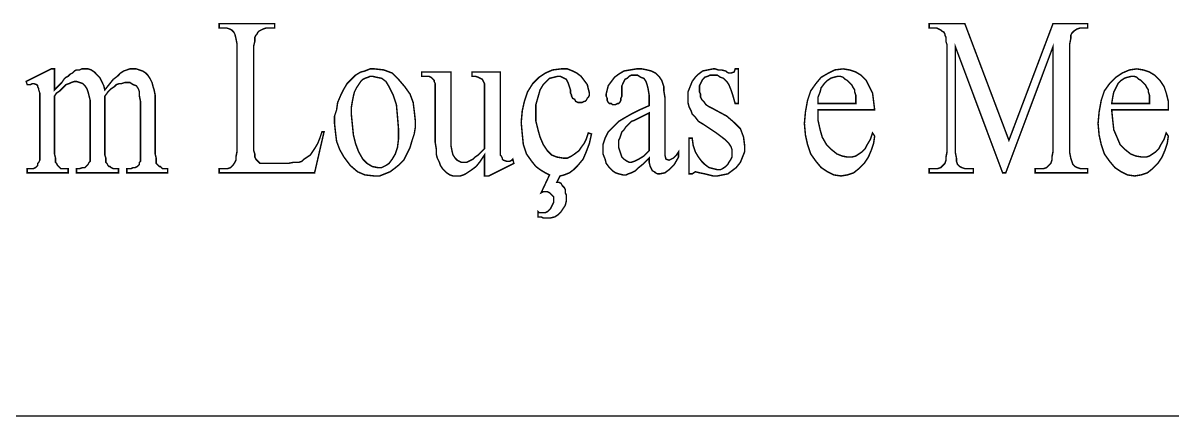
# Model space of a CAD drawing. Extents: x -87147 to -82947, y 23571 to 29511.
# Drawn here: x -85843.4 to -85512.2, y 24296.5 to 24409.6 of the extents above; entities that cross this region are included whole.
import ezdxf

# ---------------------------------------------------------------- set-up
doc = ezdxf.new("R2010")
doc.units = 0
doc.header["$LTSCALE"] = 200
doc.header["$MEASUREMENT"] = 0
doc.layers.add('FINA', color=7, linetype='CONTINUOUS')

msp = doc.modelspace()

# ---------------------------------------------------------------- linework, layer by layer
at = {"layer": 'FINA'}
msp.add_line((-86790.929, 24296.469), (-83046.929, 24296.469), dxfattribs=at)
at = {"layer": 'FINA', "const_width": 0.42}
for points in [[(-85757.248, 24378.283), (-85757.853, 24376.468), (-85758.458, 24374.957), (-85759.364, 24373.445), (-85759.969, 24372.538), (-85760.574, 24371.632), (-85761.481, 24371.027), (-85762.388, 24370.422), (-85762.992, 24369.817), (-85763.899, 24369.515), (-85765.411, 24369.515), (-85766.922, 24369.212), (-85768.736, 24369.212), (-85771.457, 24369.212), (-85772.969, 24369.212), (-85774.178, 24369.212), (-85775.085, 24369.212), (-85775.388, 24369.515), (-85776.294, 24370.422), (-85776.596, 24371.027), (-85776.596, 24371.934), (-85776.899, 24372.841), (-85776.899, 24374.05), (-85776.899, 24401.259), (-85776.899, 24403.073), (-85776.596, 24404.282), (-85776.596, 24405.492), (-85776.294, 24406.096), (-85775.992, 24406.399), (-85775.69, 24407.003), (-85775.388, 24407.306), (-85774.783, 24407.608), (-85774.178, 24407.91), (-85773.271, 24408.212), (-85772.062, 24408.212), (-85770.853, 24408.212), (-85770.853, 24409.422), (-85786.876, 24409.422), (-85786.876, 24408.212), (-85785.667, 24408.212), (-85784.759, 24408.212), (-85783.853, 24407.91), (-85783.248, 24407.608), (-85782.643, 24407.003), (-85782.341, 24406.399), (-85782.039, 24405.189), (-85781.736, 24403.677), (-85781.736, 24401.864), (-85781.736, 24374.05), (-85781.736, 24372.538), (-85782.039, 24371.027), (-85782.039, 24370.12), (-85782.341, 24369.515), (-85782.946, 24368.608), (-85783.55, 24368.004), (-85784.457, 24367.701), (-85785.667, 24367.701), (-85786.876, 24367.701), (-85786.876, 24366.492), (-85759.364, 24366.492), (-85756.643, 24378.283), (-85757.248, 24378.283)], [(-85561.04, 24366.492), (-85560.133, 24366.492), (-85546.528, 24402.771), (-85546.528, 24374.05), (-85546.528, 24372.538), (-85546.831, 24371.027), (-85546.831, 24370.12), (-85547.133, 24369.212), (-85547.737, 24368.608), (-85548.342, 24368.004), (-85549.249, 24367.701), (-85550.459, 24367.701), (-85551.668, 24367.701), (-85551.668, 24366.492), (-85536.552, 24366.492), (-85536.552, 24367.701), (-85537.761, 24367.701), (-85538.668, 24367.701), (-85539.575, 24368.004), (-85540.179, 24368.306), (-85540.784, 24368.91), (-85541.086, 24369.817), (-85541.389, 24370.724), (-85541.691, 24372.236), (-85541.691, 24374.05), (-85541.691, 24401.864), (-85541.691, 24403.677), (-85541.389, 24405.189), (-85541.389, 24406.096), (-85541.086, 24406.701), (-85540.481, 24407.306), (-85539.575, 24407.91), (-85538.668, 24408.212), (-85537.761, 24408.212), (-85536.552, 24408.212), (-85536.552, 24409.422), (-85546.528, 24409.422), (-85559.226, 24375.864), (-85571.923, 24409.422), (-85582.202, 24409.422), (-85582.202, 24408.212), (-85580.993, 24408.212), (-85580.086, 24408.212), (-85579.481, 24407.91), (-85578.877, 24407.608), (-85578.575, 24407.306), (-85577.97, 24407.003), (-85577.668, 24406.399), (-85577.668, 24406.096), (-85577.365, 24405.492), (-85577.365, 24404.282), (-85577.063, 24403.375), (-85577.063, 24401.864), (-85577.063, 24374.05), (-85577.063, 24372.538), (-85577.365, 24371.027), (-85577.365, 24370.12), (-85577.668, 24369.212), (-85578.272, 24368.608), (-85578.877, 24368.004), (-85579.784, 24367.701), (-85580.691, 24367.701), (-85582.202, 24367.701), (-85582.202, 24366.492), (-85569.505, 24366.492), (-85569.505, 24367.701), (-85571.017, 24367.701), (-85571.923, 24367.701), (-85572.831, 24368.004), (-85573.435, 24368.306), (-85574.04, 24368.91), (-85574.342, 24369.817), (-85574.342, 24370.724), (-85574.644, 24372.236), (-85574.644, 24374.05), (-85574.644, 24402.771), (-85561.04, 24366.492)], [(-85834.341, 24390.376), (-85834.341, 24396.422), (-85835.248, 24396.422), (-85842.503, 24392.794), (-85842.201, 24391.887), (-85841.596, 24391.887), (-85841.294, 24391.887), (-85840.689, 24392.19), (-85840.387, 24392.19), (-85839.48, 24391.887), (-85839.178, 24391.585), (-85839.178, 24391.282), (-85838.876, 24390.678), (-85838.876, 24390.376), (-85838.573, 24389.469), (-85838.573, 24388.259), (-85838.573, 24386.445), (-85838.573, 24384.329), (-85838.573, 24373.143), (-85838.573, 24371.934), (-85838.573, 24370.724), (-85838.573, 24370.12), (-85838.876, 24369.515), (-85839.178, 24369.212), (-85839.178, 24368.608), (-85839.48, 24368.306), (-85839.783, 24368.004), (-85840.387, 24367.701), (-85840.689, 24367.701), (-85841.294, 24367.701), (-85842.201, 24367.701), (-85842.201, 24366.492), (-85830.41, 24366.492), (-85830.41, 24367.701), (-85831.318, 24367.701), (-85831.922, 24367.701), (-85832.527, 24367.701), (-85832.829, 24368.004), (-85833.131, 24368.306), (-85833.433, 24368.608), (-85833.736, 24369.212), (-85834.039, 24369.515), (-85834.039, 24369.817), (-85834.039, 24370.724), (-85834.341, 24371.934), (-85834.341, 24373.143), (-85834.341, 24388.562), (-85833.736, 24389.469), (-85832.829, 24390.073), (-85831.922, 24390.98), (-85831.015, 24391.887), (-85830.108, 24392.19), (-85829.504, 24392.492), (-85828.596, 24392.794), (-85827.992, 24392.794), (-85827.085, 24392.492), (-85826.178, 24392.19), (-85825.573, 24391.585), (-85824.969, 24390.678), (-85824.666, 24389.771), (-85824.364, 24388.562), (-85824.061, 24387.352), (-85824.061, 24385.538), (-85824.061, 24373.143), (-85824.061, 24371.934), (-85824.061, 24371.027), (-85824.061, 24370.422), (-85824.061, 24369.817), (-85824.364, 24369.515), (-85824.666, 24368.91), (-85824.969, 24368.608), (-85825.271, 24368.306), (-85825.573, 24368.004), (-85826.178, 24368.004), (-85827.085, 24367.701), (-85827.992, 24367.701), (-85827.992, 24366.492), (-85815.899, 24366.492), (-85815.899, 24367.701), (-85816.806, 24367.701), (-85817.411, 24367.701), (-85818.015, 24368.004), (-85818.318, 24368.306), (-85818.62, 24368.306), (-85818.922, 24368.608), (-85819.224, 24369.212), (-85819.527, 24369.515), (-85819.527, 24369.817), (-85819.527, 24370.724), (-85819.829, 24371.632), (-85819.829, 24373.143), (-85819.829, 24387.05), (-85819.829, 24388.259), (-85819.829, 24388.562), (-85818.922, 24389.771), (-85818.015, 24390.678), (-85817.109, 24391.282), (-85816.504, 24391.887), (-85815.597, 24392.19), (-85814.992, 24392.19), (-85814.085, 24392.492), (-85813.48, 24392.492), (-85812.574, 24392.492), (-85811.666, 24391.887), (-85810.759, 24391.585), (-85810.155, 24390.678), (-85809.853, 24389.771), (-85809.853, 24388.562), (-85809.551, 24387.05), (-85809.551, 24385.538), (-85809.551, 24373.143), (-85809.551, 24371.934), (-85809.551, 24371.027), (-85809.551, 24370.422), (-85809.551, 24369.817), (-85809.853, 24369.515), (-85809.853, 24368.91), (-85810.155, 24368.608), (-85810.457, 24368.306), (-85811.062, 24368.004), (-85811.666, 24368.004), (-85812.271, 24367.701), (-85812.876, 24367.701), (-85813.48, 24367.701), (-85813.48, 24366.492), (-85801.69, 24366.492), (-85801.69, 24367.701), (-85802.597, 24367.701), (-85803.201, 24367.701), (-85803.503, 24368.004), (-85803.806, 24368.306), (-85804.108, 24368.306), (-85804.411, 24368.608), (-85804.713, 24368.91), (-85805.015, 24369.212), (-85805.015, 24369.817), (-85805.015, 24370.724), (-85805.318, 24371.934), (-85805.318, 24373.143), (-85805.318, 24385.538), (-85805.318, 24387.352), (-85805.318, 24388.864), (-85805.62, 24390.376), (-85805.922, 24391.282), (-85806.224, 24392.492), (-85806.829, 24393.701), (-85807.434, 24394.608), (-85808.039, 24395.213), (-85808.946, 24395.817), (-85809.853, 24396.119), (-85810.759, 24396.422), (-85811.666, 24396.422), (-85812.574, 24396.422), (-85813.48, 24396.119), (-85814.388, 24395.817), (-85815.294, 24395.213), (-85816.201, 24394.305), (-85817.411, 24393.399), (-85818.62, 24391.887), (-85819.829, 24390.376), (-85820.132, 24391.585), (-85820.736, 24392.794), (-85821.341, 24394.003), (-85822.248, 24394.91), (-85822.852, 24395.515), (-85823.759, 24396.119), (-85824.666, 24396.422), (-85825.876, 24396.422), (-85826.481, 24396.422), (-85827.085, 24396.119), (-85827.992, 24396.119), (-85828.596, 24395.817), (-85829.201, 24395.213), (-85829.806, 24394.91), (-85830.41, 24394.305), (-85831.015, 24394.003), (-85831.62, 24393.399), (-85832.224, 24392.492), (-85833.131, 24391.585), (-85834.341, 24390.376)], [(-85742.132, 24396.422), (-85743.341, 24396.422), (-85744.853, 24395.817), (-85746.062, 24395.515), (-85747.574, 24394.608), (-85748.783, 24393.399), (-85749.992, 24392.19), (-85750.899, 24390.678), (-85751.806, 24388.864), (-85752.713, 24386.747), (-85753.016, 24384.632), (-85753.62, 24382.818), (-85753.62, 24380.701), (-85753.318, 24377.98), (-85753.016, 24375.562), (-85752.108, 24373.143), (-85750.899, 24371.027), (-85749.085, 24368.608), (-85746.969, 24366.794), (-85744.853, 24365.887), (-85742.132, 24365.585), (-85740.621, 24365.585), (-85739.109, 24366.189), (-85737.597, 24366.794), (-85736.388, 24367.701), (-85734.876, 24368.91), (-85733.667, 24370.12), (-85732.76, 24371.934), (-85731.853, 24373.748), (-85731.248, 24375.864), (-85730.644, 24377.678), (-85730.341, 24379.492), (-85730.341, 24381.608), (-85730.644, 24384.329), (-85730.946, 24386.747), (-85731.853, 24389.166), (-85733.364, 24391.282), (-85735.178, 24393.399), (-85736.992, 24395.213), (-85739.411, 24396.119), (-85742.132, 24396.422)], [(-85742.736, 24394.305), (-85741.527, 24394.003), (-85740.016, 24393.701), (-85738.806, 24392.794), (-85737.899, 24391.282), (-85736.69, 24388.864), (-85735.783, 24386.143), (-85735.481, 24382.818), (-85735.178, 24379.189), (-85735.178, 24376.166), (-85735.481, 24373.748), (-85736.086, 24371.934), (-85736.992, 24370.422), (-85737.899, 24369.212), (-85738.806, 24368.608), (-85740.016, 24368.004), (-85741.225, 24368.004), (-85742.736, 24368.306), (-85744.248, 24369.212), (-85745.458, 24370.422), (-85746.667, 24372.538), (-85747.574, 24374.957), (-85748.179, 24377.375), (-85748.481, 24380.399), (-85748.783, 24383.422), (-85748.783, 24385.236), (-85748.481, 24387.05), (-85748.179, 24388.562), (-85747.876, 24389.771), (-85747.271, 24390.98), (-85746.667, 24391.887), (-85746.062, 24392.794), (-85745.458, 24393.399), (-85744.853, 24393.701), (-85743.946, 24394.003), (-85743.341, 24394.305), (-85742.736, 24394.305)], [(-85705.853, 24395.515), (-85714.016, 24395.515), (-85714.016, 24394.305), (-85713.109, 24394.305), (-85712.202, 24394.003), (-85711.597, 24393.701), (-85710.993, 24393.399), (-85710.691, 24392.794), (-85710.388, 24392.19), (-85710.388, 24391.282), (-85710.388, 24390.073), (-85710.388, 24373.445), (-85711.295, 24372.538), (-85712.202, 24371.632), (-85713.109, 24371.027), (-85713.714, 24370.422), (-85714.318, 24370.12), (-85714.923, 24369.817), (-85715.527, 24369.515), (-85716.132, 24369.515), (-85717.039, 24369.515), (-85717.643, 24369.817), (-85718.248, 24370.12), (-85718.853, 24370.724), (-85719.458, 24371.632), (-85719.76, 24372.841), (-85720.062, 24374.352), (-85720.062, 24376.166), (-85720.062, 24395.515), (-85728.527, 24395.515), (-85728.527, 24394.305), (-85727.621, 24394.305), (-85727.015, 24394.305), (-85726.411, 24394.305), (-85725.806, 24394.003), (-85725.504, 24393.701), (-85725.201, 24393.399), (-85724.899, 24393.096), (-85724.899, 24392.794), (-85724.597, 24392.19), (-85724.597, 24391.585), (-85724.597, 24390.98), (-85724.597, 24390.073), (-85724.597, 24377.073), (-85724.597, 24375.26), (-85724.295, 24373.445), (-85724.295, 24371.934), (-85723.992, 24370.724), (-85723.388, 24369.515), (-85723.086, 24368.608), (-85722.481, 24367.701), (-85721.876, 24367.097), (-85721.272, 24366.492), (-85720.364, 24365.887), (-85719.458, 24365.585), (-85718.248, 24365.585), (-85717.341, 24365.585), (-85716.434, 24365.887), (-85715.83, 24366.189), (-85714.923, 24366.794), (-85714.016, 24367.399), (-85712.806, 24368.306), (-85711.597, 24369.817), (-85710.388, 24371.632), (-85710.388, 24365.585), (-85709.179, 24365.585), (-85701.923, 24369.212), (-85702.225, 24370.422), (-85702.527, 24370.12), (-85703.132, 24369.817), (-85703.434, 24369.817), (-85704.039, 24369.817), (-85704.946, 24370.12), (-85705.248, 24370.422), (-85705.248, 24370.724), (-85705.551, 24371.329), (-85705.853, 24371.632), (-85705.853, 24372.538), (-85705.853, 24373.748), (-85705.853, 24375.562), (-85705.853, 24377.98), (-85705.853, 24395.515)], [(-85688.621, 24365.585), (-85687.411, 24365.887), (-85685.899, 24366.492), (-85684.69, 24367.399), (-85683.481, 24368.608), (-85681.969, 24370.422), (-85681.062, 24372.538), (-85680.155, 24374.957), (-85679.551, 24377.678), (-85680.458, 24377.98), (-85681.062, 24376.166), (-85681.667, 24374.957), (-85682.574, 24373.748), (-85683.179, 24372.841), (-85684.388, 24371.934), (-85685.295, 24371.329), (-85686.504, 24370.724), (-85687.713, 24370.724), (-85689.528, 24371.027), (-85691.039, 24371.632), (-85692.248, 24372.841), (-85693.458, 24374.655), (-85694.365, 24376.771), (-85694.969, 24378.887), (-85695.574, 24381.306), (-85695.574, 24383.724), (-85695.574, 24386.143), (-85694.969, 24388.259), (-85694.365, 24390.376), (-85693.458, 24391.887), (-85692.551, 24392.794), (-85691.644, 24393.701), (-85690.434, 24394.003), (-85689.225, 24394.305), (-85688.621, 24394.305), (-85688.016, 24394.003), (-85687.411, 24393.701), (-85686.807, 24393.399), (-85686.504, 24392.794), (-85686.202, 24392.19), (-85685.899, 24391.282), (-85685.597, 24390.376), (-85685.597, 24389.469), (-85685.295, 24388.864), (-85685.295, 24388.562), (-85684.993, 24387.957), (-85684.388, 24387.655), (-85684.086, 24387.05), (-85683.481, 24386.747), (-85682.574, 24386.747), (-85682.272, 24386.747), (-85681.667, 24387.05), (-85681.365, 24387.05), (-85681.062, 24387.352), (-85680.76, 24387.957), (-85680.458, 24388.259), (-85680.155, 24388.864), (-85680.155, 24389.469), (-85680.458, 24390.678), (-85680.76, 24391.887), (-85681.667, 24393.096), (-85682.574, 24394.305), (-85683.784, 24395.213), (-85684.993, 24395.817), (-85686.504, 24396.422), (-85688.318, 24396.422), (-85690.736, 24396.119), (-85692.853, 24395.213), (-85694.667, 24394.003), (-85696.481, 24392.19), (-85697.993, 24389.771), (-85698.899, 24387.05), (-85699.504, 24384.329), (-85699.806, 24381.003), (-85699.504, 24377.678), (-85699.202, 24374.655), (-85698.295, 24371.934), (-85696.783, 24369.817), (-85695.574, 24368.306), (-85694.365, 24367.399), (-85692.853, 24366.492), (-85691.644, 24365.887), (-85694.063, 24360.748), (-85693.458, 24361.05), (-85692.853, 24361.05), (-85692.551, 24361.05), (-85692.248, 24361.05), (-85691.644, 24360.748), (-85691.341, 24360.445), (-85691.039, 24360.143), (-85690.736, 24359.84), (-85690.434, 24359.538), (-85690.434, 24358.934), (-85690.434, 24358.631), (-85690.434, 24358.027), (-85690.736, 24357.422), (-85691.039, 24356.817), (-85691.341, 24356.213), (-85691.946, 24355.608), (-85692.248, 24355.306), (-85692.853, 24355.004), (-85693.458, 24355.004), (-85693.76, 24355.004), (-85694.063, 24355.004), (-85694.667, 24355.004), (-85694.969, 24355.306), (-85694.969, 24353.794), (-85694.063, 24353.794), (-85693.458, 24353.492), (-85693.156, 24353.492), (-85692.551, 24353.492), (-85691.341, 24353.492), (-85690.132, 24353.794), (-85689.225, 24354.399), (-85688.318, 24355.306), (-85687.713, 24356.213), (-85687.109, 24357.12), (-85686.807, 24358.329), (-85686.807, 24359.538), (-85686.807, 24360.143), (-85687.109, 24360.748), (-85687.109, 24361.655), (-85687.411, 24362.26), (-85688.016, 24362.864), (-85688.318, 24363.469), (-85688.923, 24363.771), (-85689.528, 24363.771), (-85688.621, 24365.585)], [(-85662.923, 24370.724), (-85662.923, 24369.515), (-85662.621, 24368.306), (-85662.319, 24367.701), (-85662.016, 24367.097), (-85661.411, 24366.794), (-85661.109, 24366.492), (-85660.504, 24366.189), (-85659.9, 24366.189), (-85658.388, 24366.492), (-85657.179, 24367.399), (-85655.667, 24368.91), (-85654.458, 24371.027), (-85654.458, 24372.538), (-85655.063, 24371.632), (-85655.667, 24371.027), (-85655.969, 24370.724), (-85656.574, 24370.422), (-85657.179, 24370.12), (-85658.086, 24370.422), (-85658.388, 24371.632), (-85658.388, 24372.236), (-85658.388, 24373.445), (-85658.388, 24374.957), (-85658.388, 24376.771), (-85658.388, 24386.445), (-85658.388, 24388.259), (-85658.691, 24390.073), (-85658.691, 24391.282), (-85658.993, 24392.19), (-85659.295, 24393.096), (-85659.9, 24394.003), (-85660.504, 24394.608), (-85661.109, 24395.213), (-85662.319, 24395.817), (-85663.528, 24396.119), (-85665.039, 24396.422), (-85666.551, 24396.422), (-85668.365, 24396.119), (-85670.179, 24395.817), (-85671.691, 24394.91), (-85672.899, 24394.003), (-85673.806, 24392.794), (-85674.714, 24391.585), (-85675.016, 24390.376), (-85675.318, 24389.166), (-85675.318, 24388.562), (-85675.016, 24387.957), (-85675.016, 24387.352), (-85674.714, 24386.747), (-85674.411, 24386.445), (-85673.806, 24386.445), (-85673.504, 24386.143), (-85672.899, 24386.143), (-85672.597, 24386.143), (-85671.993, 24386.445), (-85671.691, 24386.445), (-85671.388, 24386.747), (-85671.086, 24387.352), (-85671.086, 24387.957), (-85670.783, 24388.562), (-85670.783, 24389.166), (-85670.783, 24390.98), (-85670.783, 24391.585), (-85670.481, 24392.19), (-85670.179, 24392.794), (-85669.877, 24393.399), (-85669.272, 24393.701), (-85668.667, 24394.305), (-85668.062, 24394.608), (-85667.156, 24394.608), (-85666.249, 24394.608), (-85665.342, 24394.003), (-85664.434, 24393.701), (-85663.83, 24392.794), (-85663.528, 24391.887), (-85663.225, 24390.678), (-85662.923, 24388.864), (-85662.923, 24387.05), (-85662.923, 24385.841), (-85665.644, 24384.632), (-85668.062, 24383.422), (-85670.179, 24382.213), (-85671.691, 24381.306), (-85672.899, 24380.097), (-85673.806, 24379.189), (-85674.714, 24378.283), (-85675.318, 24377.073), (-85675.621, 24376.468), (-85675.923, 24375.562), (-85676.226, 24374.655), (-85676.226, 24373.445), (-85676.226, 24371.934), (-85675.621, 24370.422), (-85675.318, 24369.212), (-85674.411, 24368.004), (-85673.504, 24367.097), (-85672.597, 24366.492), (-85671.691, 24366.189), (-85670.481, 24365.887), (-85669.574, 24365.887), (-85668.969, 24366.189), (-85668.062, 24366.492), (-85667.458, 24366.794), (-85666.854, 24367.097), (-85665.946, 24368.004), (-85664.434, 24369.212), (-85662.923, 24370.724)], [(-85637.226, 24396.422), (-85638.132, 24396.422), (-85638.435, 24395.515), (-85639.342, 24395.213), (-85639.644, 24395.213), (-85639.947, 24395.213), (-85640.551, 24395.515), (-85640.853, 24395.817), (-85642.063, 24396.119), (-85642.97, 24396.119), (-85643.876, 24396.422), (-85644.481, 24396.422), (-85645.993, 24396.119), (-85647.504, 24395.817), (-85648.714, 24394.91), (-85649.621, 24394.003), (-85650.528, 24392.794), (-85651.132, 24391.282), (-85651.737, 24389.771), (-85651.737, 24387.957), (-85651.737, 24386.747), (-85651.434, 24385.538), (-85650.83, 24384.329), (-85650.528, 24383.422), (-85649.621, 24382.515), (-85648.714, 24381.306), (-85647.202, 24380.399), (-85645.388, 24379.189), (-85643.574, 24377.98), (-85642.365, 24377.073), (-85641.156, 24376.166), (-85640.551, 24375.562), (-85639.947, 24374.957), (-85639.342, 24374.05), (-85639.039, 24373.143), (-85639.039, 24371.934), (-85639.039, 24371.027), (-85639.342, 24370.422), (-85639.947, 24369.515), (-85640.249, 24368.91), (-85640.853, 24368.306), (-85641.761, 24367.701), (-85642.365, 24367.399), (-85643.272, 24367.399), (-85644.481, 24367.701), (-85645.69, 24368.004), (-85646.9, 24368.91), (-85647.807, 24369.817), (-85648.714, 24371.027), (-85649.621, 24372.538), (-85650.225, 24374.352), (-85650.528, 24376.468), (-85651.434, 24376.468), (-85651.434, 24366.189), (-85650.528, 24366.189), (-85649.621, 24366.794), (-85648.411, 24366.492), (-85646.9, 24366.189), (-85645.69, 24365.887), (-85644.481, 24365.585), (-85643.272, 24365.585), (-85641.761, 24365.887), (-85640.249, 24366.189), (-85639.039, 24367.097), (-85637.83, 24368.004), (-85636.621, 24369.515), (-85636.016, 24371.027), (-85635.412, 24372.538), (-85635.412, 24374.352), (-85635.714, 24376.771), (-85636.621, 24379.189), (-85638.435, 24381.003), (-85640.551, 24382.818), (-85644.481, 24384.934), (-85645.69, 24385.538), (-85646.597, 24386.143), (-85647.202, 24387.05), (-85647.807, 24387.655), (-85648.109, 24388.259), (-85648.109, 24389.166), (-85648.411, 24389.771), (-85648.411, 24390.678), (-85648.411, 24391.585), (-85648.109, 24392.19), (-85647.807, 24392.794), (-85647.504, 24393.399), (-85646.9, 24394.003), (-85645.993, 24394.305), (-85645.388, 24394.608), (-85644.481, 24394.608), (-85643.272, 24394.608), (-85642.365, 24394.003), (-85641.458, 24393.701), (-85640.551, 24392.794), (-85639.947, 24391.887), (-85639.342, 24390.376), (-85638.737, 24388.562), (-85638.132, 24386.445), (-85637.226, 24386.445), (-85637.226, 24396.422)], [(-85614.249, 24384.632), (-85597.924, 24384.632), (-85598.226, 24387.05), (-85598.528, 24389.469), (-85599.435, 24391.282), (-85600.342, 24393.096), (-85601.853, 24394.608), (-85603.365, 24395.515), (-85605.179, 24396.119), (-85606.993, 24396.422), (-85609.411, 24396.119), (-85611.226, 24395.213), (-85613.342, 24394.003), (-85614.854, 24392.19), (-85616.365, 24390.073), (-85617.272, 24387.352), (-85617.877, 24384.027), (-85618.179, 24380.701), (-85617.877, 24377.375), (-85617.272, 24374.655), (-85616.365, 24371.934), (-85614.854, 24369.817), (-85613.342, 24368.004), (-85611.528, 24366.794), (-85609.714, 24365.887), (-85607.598, 24365.585), (-85605.784, 24365.887), (-85603.97, 24366.492), (-85602.458, 24367.701), (-85600.947, 24369.212), (-85599.737, 24371.027), (-85598.83, 24373.143), (-85598.226, 24374.957), (-85597.924, 24377.073), (-85598.528, 24377.98), (-85599.132, 24376.166), (-85600.039, 24374.655), (-85600.644, 24373.445), (-85601.551, 24372.538), (-85602.458, 24371.934), (-85603.365, 24371.329), (-85604.574, 24371.027), (-85605.784, 24371.027), (-85607.296, 24371.329), (-85608.807, 24371.934), (-85610.319, 24373.143), (-85611.83, 24374.655), (-85613.04, 24376.771), (-85613.644, 24378.887), (-85614.249, 24381.608), (-85614.249, 24384.632)], [(-85614.249, 24386.445), (-85614.249, 24388.259), (-85613.644, 24389.771), (-85613.342, 24390.98), (-85612.435, 24392.19), (-85611.528, 24393.096), (-85610.621, 24393.701), (-85609.714, 24394.003), (-85608.505, 24394.305), (-85607.9, 24394.305), (-85606.993, 24394.003), (-85606.388, 24393.399), (-85605.784, 24393.096), (-85605.179, 24392.492), (-85604.574, 24391.887), (-85604.272, 24391.282), (-85603.667, 24390.376), (-85603.667, 24389.771), (-85603.365, 24388.864), (-85603.365, 24387.655), (-85603.365, 24386.445), (-85614.249, 24386.445)], [(-85529.598, 24384.632), (-85513.272, 24384.632), (-85513.272, 24387.05), (-85513.877, 24389.469), (-85514.482, 24391.282), (-85515.691, 24393.096), (-85517.203, 24394.608), (-85518.714, 24395.515), (-85520.528, 24396.119), (-85522.342, 24396.422), (-85524.459, 24396.119), (-85526.575, 24395.213), (-85528.389, 24394.003), (-85530.202, 24392.19), (-85531.714, 24390.073), (-85532.621, 24387.352), (-85533.226, 24384.027), (-85533.529, 24380.701), (-85533.226, 24377.375), (-85532.621, 24374.655), (-85531.714, 24371.934), (-85530.202, 24369.817), (-85528.691, 24368.004), (-85526.877, 24366.794), (-85525.063, 24365.887), (-85522.947, 24365.585), (-85521.133, 24365.887), (-85519.319, 24366.492), (-85517.807, 24367.701), (-85516.296, 24369.212), (-85515.087, 24371.027), (-85514.179, 24373.143), (-85513.575, 24374.957), (-85513.272, 24377.073), (-85513.877, 24377.98), (-85514.482, 24376.166), (-85515.389, 24374.655), (-85515.994, 24373.445), (-85516.901, 24372.538), (-85517.807, 24371.934), (-85518.714, 24371.329), (-85519.622, 24371.027), (-85520.831, 24371.027), (-85522.644, 24371.329), (-85524.156, 24371.934), (-85525.668, 24373.143), (-85527.179, 24374.655), (-85528.086, 24376.771), (-85528.994, 24378.887), (-85529.296, 24381.608), (-85529.598, 24384.632)], [(-85529.598, 24386.445), (-85529.296, 24388.259), (-85528.994, 24389.771), (-85528.389, 24390.98), (-85527.784, 24392.19), (-85526.877, 24393.096), (-85525.97, 24393.701), (-85525.063, 24394.003), (-85523.854, 24394.305), (-85523.249, 24394.305), (-85522.342, 24394.003), (-85521.738, 24393.399), (-85521.133, 24393.096), (-85520.528, 24392.492), (-85519.924, 24391.887), (-85519.622, 24391.282), (-85519.017, 24390.376), (-85519.017, 24389.771), (-85518.714, 24388.864), (-85518.714, 24387.655), (-85518.714, 24386.445), (-85529.598, 24386.445)], [(-85662.923, 24372.841), (-85664.434, 24371.329), (-85665.946, 24370.422), (-85667.156, 24369.817), (-85668.062, 24369.515), (-85668.667, 24369.515), (-85669.272, 24369.817), (-85670.179, 24370.422), (-85670.783, 24371.027), (-85671.086, 24371.934), (-85671.388, 24372.841), (-85671.691, 24373.748), (-85671.691, 24374.957), (-85671.691, 24375.864), (-85671.388, 24376.468), (-85671.086, 24377.375), (-85670.783, 24378.283), (-85670.179, 24378.887), (-85669.574, 24379.795), (-85668.969, 24380.399), (-85668.062, 24381.306), (-85667.156, 24381.608), (-85665.946, 24382.213), (-85664.737, 24382.818), (-85662.923, 24383.724), (-85662.923, 24372.841)]]:
    msp.add_lwpolyline(points, dxfattribs=at)

doc.saveas('drawing.dxf')
